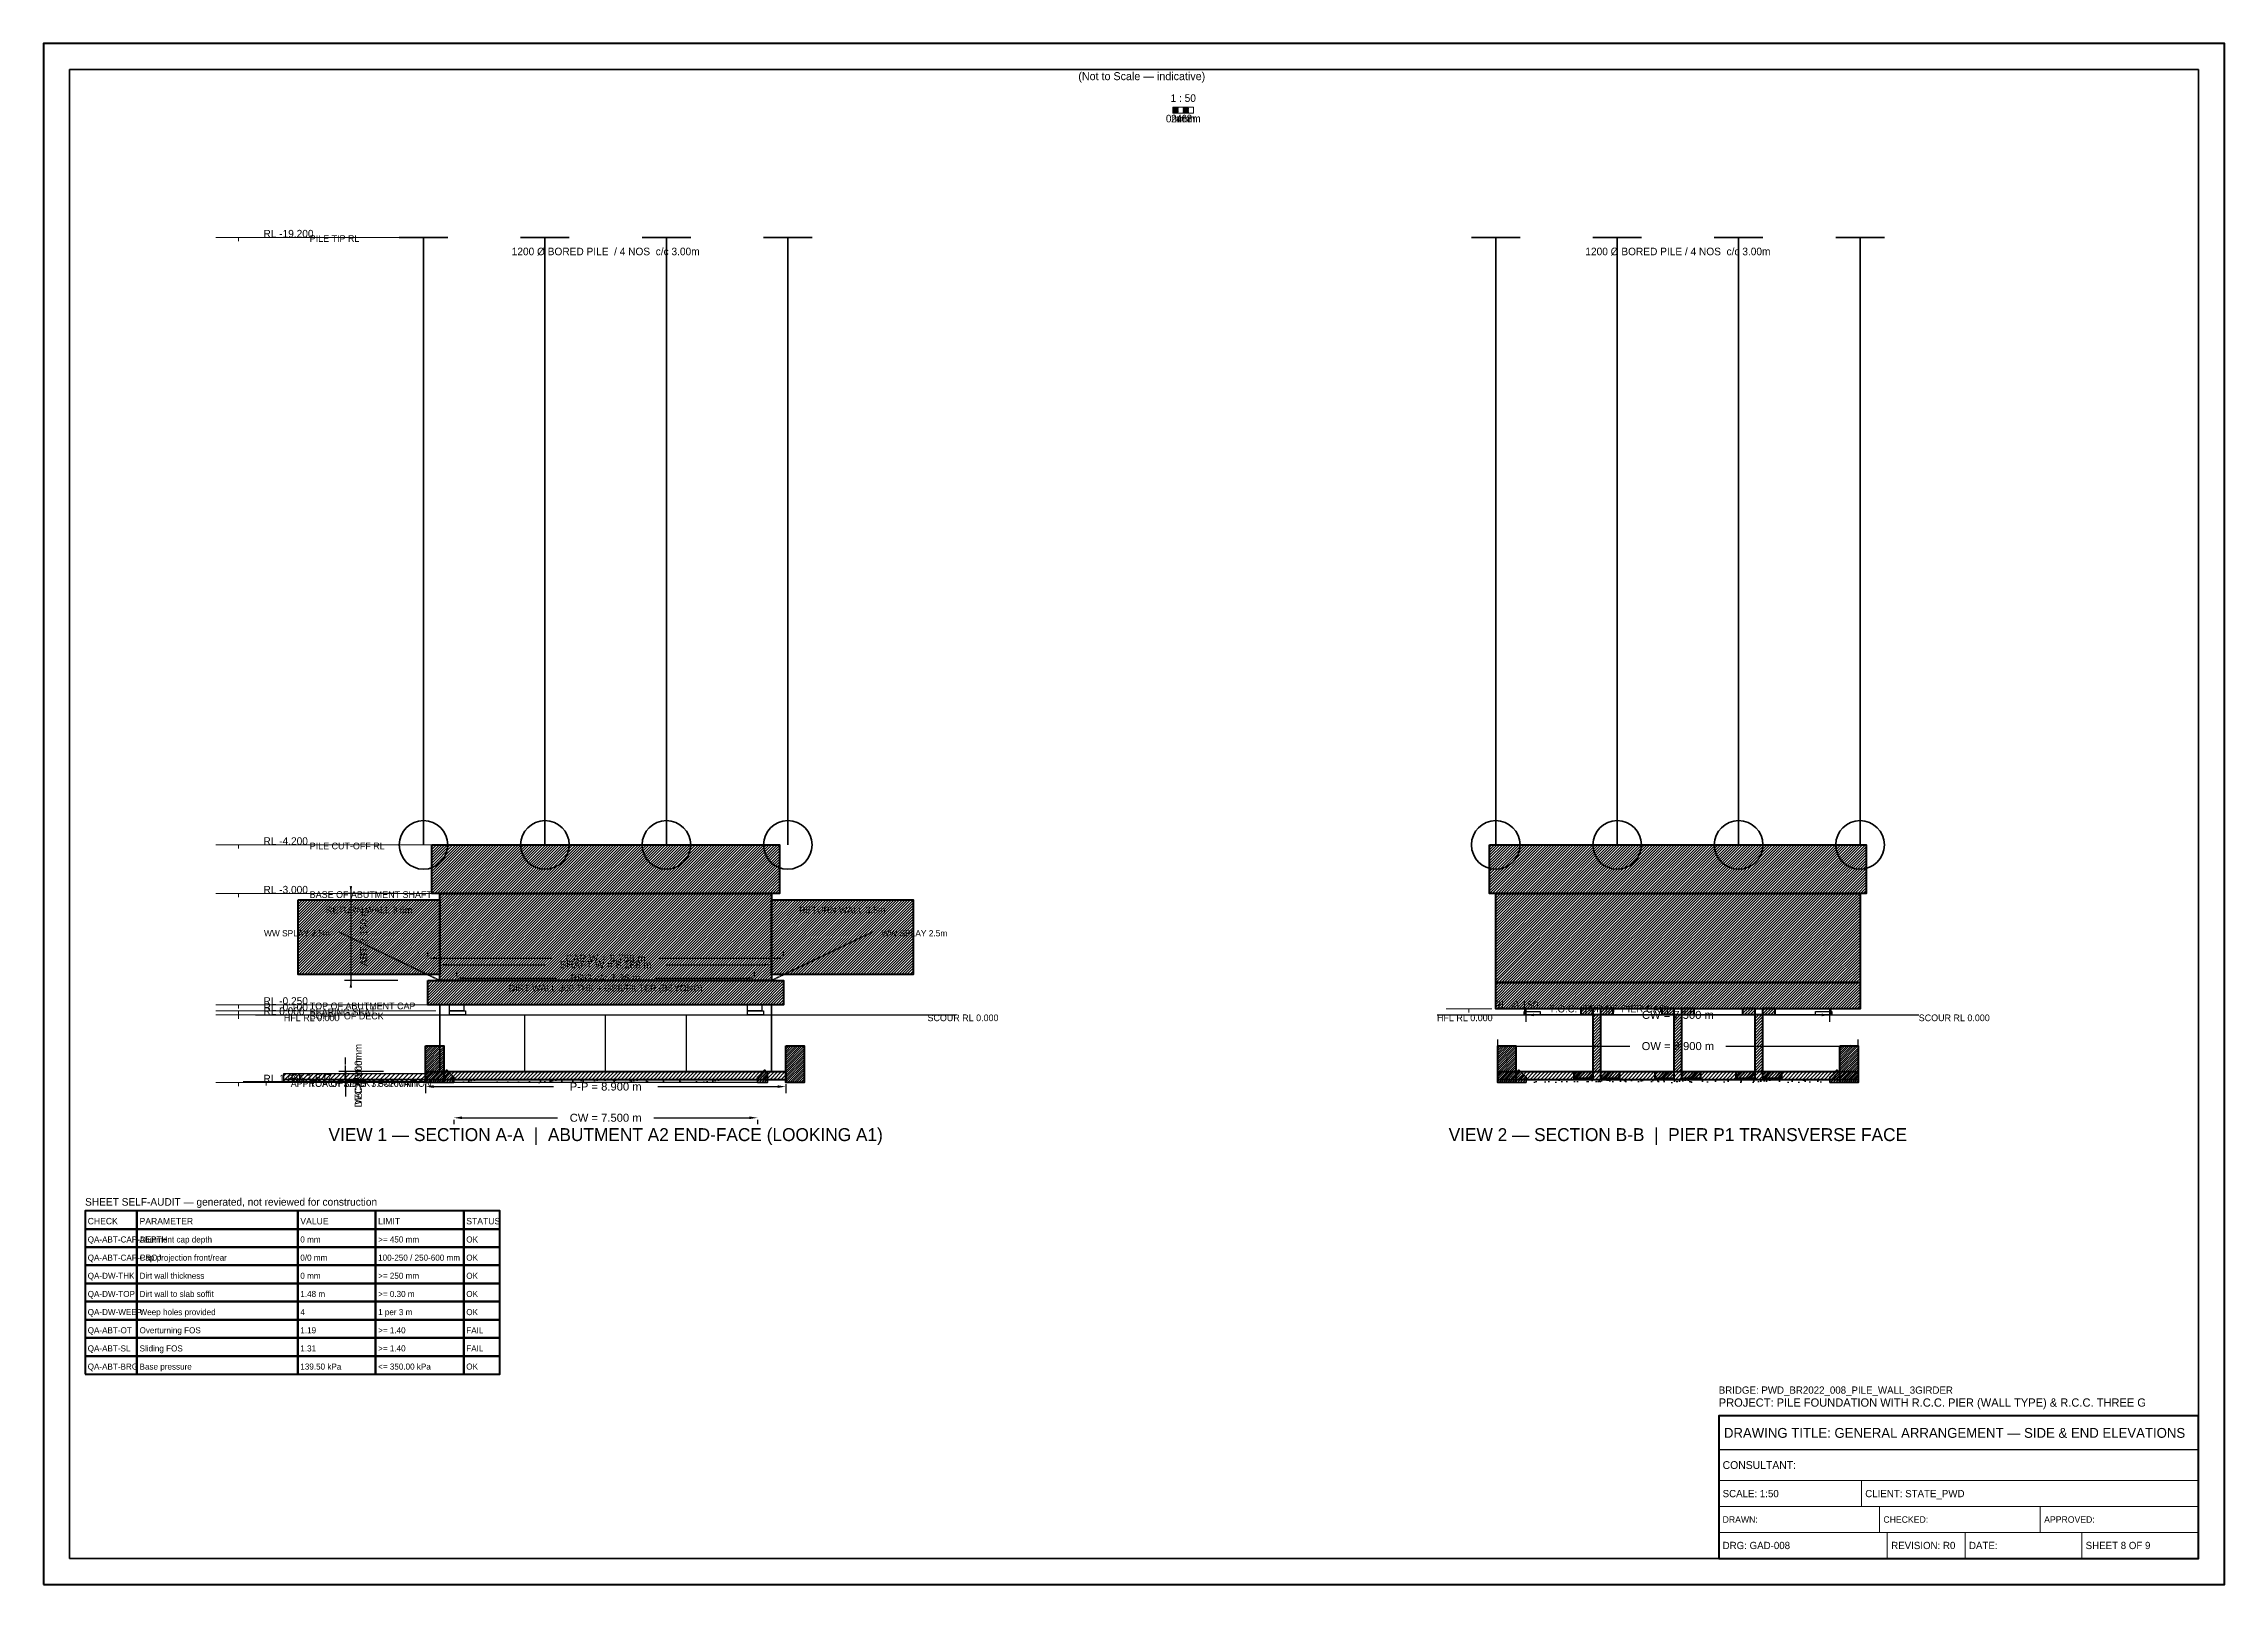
# Model space of a CAD drawing. Header units: metres. Extents: x 0 to 841, y 0 to 594.
import ezdxf
from ezdxf.enums import TextEntityAlignment as Align

# ---------------------------------------------------------------- set-up
doc = ezdxf.new("R2010")
doc.units = ezdxf.units.M
for name, pattern in [('DASHED', [0.5, 0.375, -0.125]), ('DASHED2', [0.25, 0.1875, -0.0625]), ('HIDDEN', [0.25, 0.1875, -0.0625])]:
    doc.linetypes.add(name, pattern=pattern)
for name, color, linetype, lineweight in [('BORDER-INNER', 7, 'Continuous', 35), ('BORDER-OUTER', 7, 'Continuous', 70), ('CIVIL-HFL', 5, 'DASHED', 25), ('CIVIL-ROAD', 7, 'Continuous', 25), ('CIVIL-SCOUR', 1, 'DASHED2', 18), ('DIM-LEVEL', 3, 'Continuous', 18), ('DIM-LINEAR', 3, 'Continuous', 18), ('FOUND-CAP', 2, 'Continuous', 35), ('FOUND-PILE', 4, 'Continuous', 35), ('STRUC-HATCHING', 8, 'Continuous', 18), ('STRUC-HIDDEN', 8, 'HIDDEN', 25), ('SUB-ABUT', 3, 'Continuous', 35), ('SUB-BEARING', 5, 'Continuous', 25), ('SUB-DIRT-WALL', 3, 'Continuous', 35), ('SUB-PIER', 2, 'Continuous', 35), ('SUPER-DECK', 2, 'Continuous', 50), ('SUPER-GIRDER', 1, 'Continuous', 35), ('SUPER-KERB', 7, 'Continuous', 25), ('SUPER-PARAPET', 2, 'Continuous', 35), ('SUPER-WEARING', 8, 'Continuous', 25), ('SYM-SCALE', 7, 'Continuous', 13), ('TEXT-GENERAL', 7, 'Continuous', 18), ('TEXT-HEADER', 7, 'Continuous', 25), ('TEXT-LEVEL', 5, 'Continuous', 18), ('TEXT-SPEC', 7, 'Continuous', 13), ('TEXT-TITLE', 7, 'Continuous', 25), ('TITLEBLK-BOX', 7, 'Continuous', 50), ('TITLEBLK-TEXT', 7, 'Continuous', 18)]:
    doc.layers.add(name, color=color, linetype=linetype, lineweight=lineweight)
doc.styles.add('BRIDGE_STD', font='Arial.ttf')
doc.dimstyles.new('pmb100', dxfattribs={"dimtxt": 2.5, "dimasz": 0.9375, "dimexe": 2.5, "dimexo": 2.5, "dimtad": 0, "dimtih": 1, "dimdec": 0, "dimtxsty": 'BRIDGE_STD', "dimcen": 2.5, "dimazin": 3, "dimtfac": 1, "dimtmove": 0, "dimatfit": 3})

msp = doc.modelspace()

# ---------------------------------------------------------------- hatches: boundary and pattern name
at = {"layer": 'STRUC-HATCHING'}
h = msp.add_hatch(dxfattribs=at)
h.set_pattern_fill('ANSI31', scale=0.234179)
h.paths.add_polyline_path([(149.71, 285.1), (283.79, 285.1), (283.79, 266.37), (149.71, 266.37)])
h = msp.add_hatch(dxfattribs=at)
h.set_pattern_fill('ANSI31', scale=0.234179)
h.paths.add_polyline_path([(557.65, 285.1), (702.85, 285.1), (702.85, 266.37), (557.65, 266.37)])
h = msp.add_hatch(dxfattribs=at)
h.set_pattern_fill('ANSI31', scale=0.234179)
h.paths.add_polyline_path([(98.19, 263.87), (152.83, 263.87), (152.83, 235.15), (98.19, 235.15)])
h = msp.add_hatch(dxfattribs=at)
h.set_pattern_fill('ANSI31', scale=0.234179)
h.paths.add_polyline_path([(152.83, 266.37), (280.67, 266.37), (280.67, 232.8), (152.83, 232.8)])
h = msp.add_hatch(dxfattribs=at)
h.set_pattern_fill('ANSI31', scale=0.234179)
h.paths.add_polyline_path([(280.67, 263.87), (335.31, 263.87), (335.31, 235.15), (280.67, 235.15)])
h = msp.add_hatch(dxfattribs=at)
h.set_pattern_fill('ANSI31', scale=0.234179)
h.paths.add_polyline_path([(560, 266.37), (700.5, 266.37), (700.5, 232.02), (560, 232.02)])
h = msp.add_hatch(dxfattribs=at)
h.set_pattern_fill('ANSI31', scale=0.234179)
h.paths.add_polyline_path([(148.15, 232.8), (285.35, 232.8), (285.35, 223.44), (148.15, 223.44)])
h = msp.add_hatch(dxfattribs=at)
h.set_pattern_fill('ANSI31', scale=0.234179)
h.paths.add_polyline_path([(560, 232.02), (700.5, 232.02), (700.5, 221.88), (560, 221.88)])
h = msp.add_hatch(dxfattribs=at)
h.set_pattern_fill('ANSI31', scale=0.249791)
h.paths.add_polyline_path([(590.28, 197.68), (607.77, 197.68), (607.77, 195.05), (600.59, 195.05), (600.59, 222.16), (605.15, 222.16), (605.15, 219.53), (592.91, 219.53), (592.91, 222.16), (597.46, 222.16), (597.46, 195.05), (590.28, 195.05)])
h = msp.add_hatch(dxfattribs=at)
h.set_pattern_fill('ANSI31', scale=0.249791)
h.paths.add_polyline_path([(621.51, 197.68), (638.99, 197.68), (638.99, 195.05), (631.81, 195.05), (631.81, 222.16), (636.37, 222.16), (636.37, 219.53), (624.13, 219.53), (624.13, 222.16), (628.69, 222.16), (628.69, 195.05), (621.51, 195.05)])
h = msp.add_hatch(dxfattribs=at)
h.set_pattern_fill('ANSI31', scale=0.249791)
h.paths.add_polyline_path([(652.73, 197.68), (670.22, 197.68), (670.22, 195.05), (663.04, 195.05), (663.04, 222.16), (667.59, 222.16), (667.59, 219.53), (655.35, 219.53), (655.35, 222.16), (659.91, 222.16), (659.91, 195.05), (652.73, 195.05)])
h = msp.add_hatch(dxfattribs=at)
h.set_pattern_fill('ANSI31', scale=0.187343)
h.paths.add_polyline_path([(147.28, 207.59), (154.3, 207.59), (154.3, 193.54), (147.28, 193.54)])
h = msp.add_hatch(dxfattribs=at)
h.set_pattern_fill('ANSI31', scale=0.1873434)
h.paths.add_polyline_path([(286.22, 207.59), (293.25, 207.59), (293.25, 193.54), (286.22, 193.54)])
h = msp.add_hatch(dxfattribs=at)
h.set_pattern_fill('ANSI31', scale=0.1873434)
h.paths.add_polyline_path([(560.78, 207.59), (567.8, 207.59), (567.8, 193.54), (560.78, 193.54)])
h = msp.add_hatch(dxfattribs=at)
h.set_pattern_fill('ANSI31', scale=0.1873434)
h.paths.add_polyline_path([(692.7, 207.59), (699.72, 207.59), (699.72, 193.54), (692.7, 193.54)])
h = msp.add_hatch(dxfattribs=at)
h.set_pattern_fill('ANSI31', scale=0.3903)
h.paths.add_polyline_path([(92.64, 196.94), (147.28, 196.94), (147.28, 193.81), (92.64, 193.81)])
h = msp.add_hatch(dxfattribs=at)
h.set_pattern_fill('ANSI31', scale=0.312239)
h.paths.add_polyline_path([(147.28, 197.68), (286.22, 197.68), (286.22, 194.56), (147.28, 194.56)])
h = msp.add_hatch(dxfattribs=at)
h.set_pattern_fill('ANSI31', scale=0.218567)
h.paths.add_polyline_path([(158.21, 193.54), (154.3, 193.54), (154.3, 196.97), (155.47, 198.35), (158.21, 195.6)])
h = msp.add_hatch(dxfattribs=at)
h.set_pattern_fill('ANSI31', scale=0.218567)
h.paths.add_polyline_path([(275.29, 193.54), (279.2, 193.54), (279.2, 196.97), (278.03, 198.35), (275.29, 195.6)])
h = msp.add_hatch(dxfattribs=at)
h.set_pattern_fill('ANSI31', scale=0.312239)
h.paths.add_polyline_path([(560.78, 197.68), (699.72, 197.68), (699.72, 194.56), (560.78, 194.56)])
h = msp.add_hatch(dxfattribs=at)
h.set_pattern_fill('ANSI31', scale=0.2185673)
h.paths.add_polyline_path([(571.71, 193.54), (567.8, 193.54), (567.8, 196.97), (568.97, 198.35), (571.71, 195.6)])
h = msp.add_hatch(dxfattribs=at)
h.set_pattern_fill('ANSI31', scale=0.2185673)
h.paths.add_polyline_path([(688.79, 193.54), (692.7, 193.54), (692.7, 196.97), (691.53, 198.35), (688.79, 195.6)])
at = {"layer": 'SUPER-WEARING'}
h = msp.add_hatch(dxfattribs=at)
h.set_pattern_fill('AR-SAND', scale=0.062448)
h.paths.add_polyline_path([(92.64, 194.83), (147.28, 194.83), (147.28, 193.81), (92.64, 193.81)])
h = msp.add_hatch(dxfattribs=at)
h.set_pattern_fill('AR-SAND', scale=0.0624478)
h.paths.add_polyline_path([(158.21, 194.56), (275.29, 194.56), (275.29, 193.54), (158.21, 193.54)])
h = msp.add_hatch(dxfattribs=at)
h.set_pattern_fill('AR-SAND', scale=0.0624478)
h.paths.add_polyline_path([(571.71, 194.56), (688.79, 194.56), (688.79, 193.54), (571.71, 193.54)])
at = {"layer": 'SYM-SCALE'}
h = msp.add_hatch(dxfattribs=at)
h.set_pattern_fill('SOLID')
h.paths.add_polyline_path([(435.5, 567.15), (437.5, 567.15), (437.5, 569.49), (435.5, 569.49)])
h = msp.add_hatch(dxfattribs=at)
h.set_pattern_fill('SOLID')
h.paths.add_polyline_path([(439.5, 567.15), (441.5, 567.15), (441.5, 569.49), (439.5, 569.49)])

# ---------------------------------------------------------------- linework, layer by layer
at = {"layer": 'BORDER-INNER'}
msp.add_lwpolyline([(10, 10), (831, 10), (831, 584), (10, 584), (10, 10)], dxfattribs=at)
at = {"layer": 'BORDER-OUTER'}
msp.add_lwpolyline([(0, 0), (841, 0), (841, 594), (0, 594), (0, 0)], dxfattribs=at)
at = {"layer": 'CIVIL-HFL', "color": 5, "linetype": 'DASHED'}
for p, q in [((81.71, 219.53), (351.79, 219.53)), ((537.36, 219.53), (723.14, 219.53))]:
    msp.add_line(p, q, dxfattribs=at)
at = {"layer": 'CIVIL-ROAD', "lineweight": 25}
msp.add_lwpolyline([(92.64, 196.94), (147.28, 196.94), (147.28, 193.81), (92.64, 193.81), (92.64, 196.94)], dxfattribs=at)
at = {"layer": 'CIVIL-SCOUR', "color": 1, "linetype": 'DASHED2'}
for p, q in [((81.71, 219.53), (351.79, 219.53)), ((537.36, 219.53), (723.14, 219.53))]:
    msp.add_line(p, q, dxfattribs=at)
at = {"layer": 'DIM-LEVEL'}
for p, q in [((66.39, 519.28), (83.91, 519.28)), ((75.15, 519.28), (75.15, 517.82)), ((66.39, 285.1), (83.91, 285.1)), ((75.15, 285.1), (75.15, 283.64)), ((66.39, 266.37), (83.91, 266.37)), ((75.15, 266.37), (75.15, 264.91)), ((66.39, 223.44), (83.91, 223.44)), ((66.39, 221.1), (83.91, 221.1)), ((66.39, 219.53), (83.91, 219.53)), ((75.15, 223.44), (75.15, 221.98)), ((75.15, 221.1), (75.15, 219.64)), ((75.15, 219.53), (75.15, 218.07)), ((540.93, 221.88), (558.45, 221.88)), ((549.69, 221.88), (549.69, 220.42)), ((66.39, 193.54), (83.91, 193.54)), ((75.15, 193.54), (75.15, 192.08)), ((77.01, 193.81), (94.52, 193.81)), ((85.77, 193.81), (85.77, 192.35))]:
    msp.add_line(p, q, dxfattribs=at)
at = {"layer": 'DIM-LEVEL', "color": 5}
for p, q in [((75.15, 519.28), (151.27, 519.28)), ((75.15, 285.1), (151.27, 285.1)), ((75.15, 266.37), (151.27, 266.37)), ((75.15, 223.44), (151.27, 223.44)), ((75.15, 221.1), (151.27, 221.1)), ((75.15, 219.53), (151.27, 219.53)), ((75.15, 193.54), (151.27, 193.54))]:
    msp.add_line(p, q, dxfattribs=at)
at = {"layer": 'FOUND-CAP', "lineweight": 40}
for points in [[(149.71, 285.1), (283.79, 285.1), (283.79, 266.37), (149.71, 266.37), (149.71, 285.1)], [(557.65, 285.1), (702.85, 285.1), (702.85, 266.37), (557.65, 266.37), (557.65, 285.1)]]:
    msp.add_lwpolyline(points, dxfattribs=at)
at = {"layer": 'FOUND-PILE', "color": 4, "lineweight": 35}
for p, q in [((137.13, 519.28), (155.86, 519.28)), ((146.5, 285.1), (146.5, 519.28)), ((183.96, 519.28), (202.7, 519.28)), ((193.33, 285.1), (193.33, 519.28)), ((230.8, 519.28), (249.54, 519.28)), ((240.17, 285.1), (240.17, 519.28)), ((277.64, 519.28), (296.37, 519.28)), ((287, 285.1), (287, 519.28)), ((550.63, 519.28), (569.36, 519.28)), ((560, 285.1), (560, 519.28)), ((597.46, 519.28), (616.2, 519.28)), ((606.83, 285.1), (606.83, 519.28)), ((644.3, 519.28), (663.04, 519.28)), ((653.67, 285.1), (653.67, 519.28)), ((691.14, 519.28), (709.87, 519.28)), ((700.5, 285.1), (700.5, 519.28))]:
    msp.add_line(p, q, dxfattribs=at)
at = {"layer": 'FOUND-PILE', "color": 4}
for centre in [(146.5, 285.1), (193.33, 285.1), (240.17, 285.1), (287, 285.1), (560, 285.1), (606.83, 285.1), (653.67, 285.1), (700.5, 285.1)]:
    msp.add_circle(centre, 9.37, dxfattribs=at)
at = {"layer": 'STRUC-HIDDEN', "color": 8, "linetype": 'HIDDEN'}
for p, q in [((169.91, 219.53), (263.59, 219.53)), ((185.53, 197.68), (185.53, 219.53)), ((216.75, 197.68), (216.75, 219.53)), ((247.97, 197.68), (247.97, 219.53))]:
    msp.add_line(p, q, dxfattribs=at)
at = {"layer": 'SUB-ABUT', "color": 3, "linetype": 'DASHED'}
for p, q in [((152.83, 232.8), (113.8, 251.54)), ((280.67, 232.8), (319.7, 251.54))]:
    msp.add_line(p, q, dxfattribs=at)
at = {"layer": 'SUB-ABUT', "lineweight": 40}
for points in [[(98.19, 263.87), (152.83, 263.87), (152.83, 235.15), (98.19, 235.15), (98.19, 263.87)], [(280.67, 263.87), (335.31, 263.87), (335.31, 235.15), (280.67, 235.15), (280.67, 263.87)]]:
    msp.add_lwpolyline(points, dxfattribs=at)
at = {"layer": 'SUB-ABUT', "lineweight": 50}
for points in [[(152.83, 266.37), (280.67, 266.37), (280.67, 232.8), (152.83, 232.8), (152.83, 266.37)], [(148.15, 232.8), (285.35, 232.8), (285.35, 223.44), (148.15, 223.44), (148.15, 232.8)]]:
    msp.add_lwpolyline(points, dxfattribs=at)
at = {"layer": 'SUB-ABUT', "lineweight": 30}
for points in [[(156.49, 223.44), (162.11, 223.44), (162.11, 221.1), (156.49, 221.1), (156.49, 223.44)], [(271.39, 223.44), (277.01, 223.44), (277.01, 221.1), (271.39, 221.1), (271.39, 223.44)]]:
    msp.add_lwpolyline(points, dxfattribs=at)
at = {"layer": 'SUB-BEARING', "lineweight": 30}
for points in [[(156.49, 221.1), (162.73, 221.1), (162.73, 219.53), (156.49, 219.53), (156.49, 221.1)], [(271.39, 221.1), (277.64, 221.1), (277.64, 219.53), (271.39, 219.53), (271.39, 221.1)], [(570.92, 220.82), (577.17, 220.82), (577.17, 219.53), (570.92, 219.53), (570.92, 220.82)], [(683.33, 220.82), (689.58, 220.82), (689.58, 219.53), (683.33, 219.53), (683.33, 220.82)]]:
    msp.add_lwpolyline(points, dxfattribs=at)
at = {"layer": 'SUB-DIRT-WALL', "lineweight": 35}
msp.add_lwpolyline([(152.83, 197.68), (280.67, 197.68), (280.67, 223.44), (152.83, 223.44), (152.83, 197.68)], dxfattribs=at)
at = {"layer": 'SUB-PIER', "lineweight": 50}
for points in [[(560, 266.37), (700.5, 266.37), (700.5, 232.02), (560, 232.02), (560, 266.37)], [(560, 232.02), (700.5, 232.02), (700.5, 221.88), (560, 221.88), (560, 232.02)]]:
    msp.add_lwpolyline(points, dxfattribs=at)
at = {"layer": 'SUB-PIER', "lineweight": 30}
msp.add_lwpolyline([(571.24, 221.88), (689.26, 221.88), (689.26, 219.53), (571.24, 219.53), (571.24, 221.88)], dxfattribs=at)
at = {"layer": 'SUPER-DECK', "lineweight": 50}
for points in [[(147.28, 197.68), (286.22, 197.68), (286.22, 194.56), (147.28, 194.56), (147.28, 197.68)], [(560.78, 197.68), (699.72, 197.68), (699.72, 194.56), (560.78, 194.56), (560.78, 197.68)]]:
    msp.add_lwpolyline(points, dxfattribs=at)
at = {"layer": 'SUPER-GIRDER', "lineweight": 40}
for points in [[(590.28, 197.68), (607.77, 197.68), (607.77, 195.05), (600.59, 195.05), (600.59, 222.16), (605.15, 222.16), (605.15, 219.53), (592.91, 219.53), (592.91, 222.16), (597.46, 222.16), (597.46, 195.05), (590.28, 195.05), (590.28, 197.68)], [(621.51, 197.68), (638.99, 197.68), (638.99, 195.05), (631.81, 195.05), (631.81, 222.16), (636.37, 222.16), (636.37, 219.53), (624.13, 219.53), (624.13, 222.16), (628.69, 222.16), (628.69, 195.05), (621.51, 195.05), (621.51, 197.68)], [(652.73, 197.68), (670.22, 197.68), (670.22, 195.05), (663.04, 195.05), (663.04, 222.16), (667.59, 222.16), (667.59, 219.53), (655.35, 219.53), (655.35, 222.16), (659.91, 222.16), (659.91, 195.05), (652.73, 195.05), (652.73, 197.68)]]:
    msp.add_lwpolyline(points, dxfattribs=at)
at = {"layer": 'SUPER-KERB', "lineweight": 35}
for points in [[(158.21, 193.54), (154.3, 193.54), (154.3, 196.97), (155.47, 198.35), (158.21, 195.6), (158.21, 193.54)], [(275.29, 193.54), (279.2, 193.54), (279.2, 196.97), (278.03, 198.35), (275.29, 195.6), (275.29, 193.54)], [(571.71, 193.54), (567.8, 193.54), (567.8, 196.97), (568.97, 198.35), (571.71, 195.6), (571.71, 193.54)], [(688.79, 193.54), (692.7, 193.54), (692.7, 196.97), (691.53, 198.35), (688.79, 195.6), (688.79, 193.54)]]:
    msp.add_lwpolyline(points, dxfattribs=at)
at = {"layer": 'SUPER-PARAPET', "lineweight": 40}
for points in [[(147.28, 207.59), (154.3, 207.59), (154.3, 193.54), (147.28, 193.54), (147.28, 207.59)], [(286.22, 207.59), (293.25, 207.59), (293.25, 193.54), (286.22, 193.54), (286.22, 207.59)], [(560.78, 207.59), (567.8, 207.59), (567.8, 193.54), (560.78, 193.54), (560.78, 207.59)], [(692.7, 207.59), (699.72, 207.59), (699.72, 193.54), (692.7, 193.54), (692.7, 207.59)]]:
    msp.add_lwpolyline(points, dxfattribs=at)
at = {"layer": 'SUPER-WEARING'}
for points in [[(92.64, 194.83), (147.28, 194.83), (147.28, 193.81), (92.64, 193.81), (92.64, 194.83)], [(158.21, 194.56), (275.29, 194.56), (275.29, 193.54), (158.21, 193.54), (158.21, 194.56)]]:
    msp.add_lwpolyline(points, dxfattribs=at)
at = {"layer": 'SYM-SCALE'}
msp.add_lwpolyline([(435.5, 567.15), (443.5, 567.15), (443.5, 569.49), (435.5, 569.49), (435.5, 567.15)], dxfattribs=at)
at = {"layer": 'TITLEBLK-BOX'}
for points in [[(16, 137), (36, 137), (36, 144), (16, 144), (16, 137)], [(36, 137), (98, 137), (98, 144), (36, 144), (36, 137)], [(98, 137), (128, 137), (128, 144), (98, 144), (98, 137)], [(128, 137), (162, 137), (162, 144), (128, 144), (128, 137)], [(162, 137), (176, 137), (176, 144), (162, 144), (162, 137)], [(16, 130), (36, 130), (36, 137), (16, 137), (16, 130)], [(36, 130), (98, 130), (98, 137), (36, 137), (36, 130)], [(98, 130), (128, 130), (128, 137), (98, 137), (98, 130)], [(128, 130), (162, 130), (162, 137), (128, 137), (128, 130)], [(162, 130), (176, 130), (176, 137), (162, 137), (162, 130)], [(16, 123), (36, 123), (36, 130), (16, 130), (16, 123)], [(36, 123), (98, 123), (98, 130), (36, 130), (36, 123)], [(98, 123), (128, 123), (128, 130), (98, 130), (98, 123)], [(128, 123), (162, 123), (162, 130), (128, 130), (128, 123)], [(162, 123), (176, 123), (176, 130), (162, 130), (162, 123)], [(16, 116), (36, 116), (36, 123), (16, 123), (16, 116)], [(36, 116), (98, 116), (98, 123), (36, 123), (36, 116)], [(98, 116), (128, 116), (128, 123), (98, 123), (98, 116)], [(128, 116), (162, 116), (162, 123), (128, 123), (128, 116)], [(162, 116), (176, 116), (176, 123), (162, 123), (162, 116)], [(16, 109), (36, 109), (36, 116), (16, 116), (16, 109)], [(36, 109), (98, 109), (98, 116), (36, 116), (36, 109)], [(98, 109), (128, 109), (128, 116), (98, 116), (98, 109)], [(128, 109), (162, 109), (162, 116), (128, 116), (128, 109)], [(162, 109), (176, 109), (176, 116), (162, 116), (162, 109)], [(16, 102), (36, 102), (36, 109), (16, 109), (16, 102)], [(16, 95), (36, 95), (36, 102), (16, 102), (16, 95)], [(36, 102), (98, 102), (98, 109), (36, 109), (36, 102)], [(36, 95), (98, 95), (98, 102), (36, 102), (36, 95)], [(98, 102), (128, 102), (128, 109), (98, 109), (98, 102)], [(98, 95), (128, 95), (128, 102), (98, 102), (98, 95)], [(128, 102), (162, 102), (162, 109), (128, 109), (128, 102)], [(128, 95), (162, 95), (162, 102), (128, 102), (128, 95)], [(162, 102), (176, 102), (176, 109), (162, 109), (162, 102)], [(162, 95), (176, 95), (176, 102), (162, 102), (162, 95)], [(16, 88), (36, 88), (36, 95), (16, 95), (16, 88)], [(36, 88), (98, 88), (98, 95), (36, 95), (36, 88)], [(98, 88), (128, 88), (128, 95), (98, 95), (98, 88)], [(128, 88), (162, 88), (162, 95), (128, 95), (128, 88)], [(162, 88), (176, 88), (176, 95), (162, 95), (162, 88)], [(16, 81), (36, 81), (36, 88), (16, 88), (16, 81)], [(36, 81), (98, 81), (98, 88), (36, 88), (36, 81)], [(98, 81), (128, 81), (128, 88), (98, 88), (98, 81)], [(128, 81), (162, 81), (162, 88), (128, 88), (128, 81)], [(162, 81), (176, 81), (176, 88), (162, 88), (162, 81)]]:
    msp.add_lwpolyline(points, dxfattribs=at)
at = {"layer": 'TITLEBLK-BOX', "lineweight": 50}
msp.add_lwpolyline([(646, 10), (831, 10), (831, 65), (646, 65), (646, 10)], dxfattribs=at)
at = {"layer": 'TITLEBLK-BOX', "lineweight": 30}
msp.add_lwpolyline([(646, 52), (831, 52), (831, 65), (646, 65), (646, 52)], dxfattribs=at)
at = {"layer": 'TITLEBLK-BOX', "lineweight": 18}
for points in [[(646, 40), (831, 40), (831, 52), (646, 52), (646, 40)], [(646, 30), (701, 30), (701, 40), (646, 40), (646, 30)], [(701, 30), (831, 30), (831, 40), (701, 40), (701, 30)], [(646, 20), (708, 20), (708, 30), (646, 30), (646, 20)], [(708, 20), (770, 20), (770, 30), (708, 30), (708, 20)], [(770, 20), (831, 20), (831, 30), (770, 30), (770, 20)], [(646, 10), (711, 10), (711, 20), (646, 20), (646, 10)], [(711, 10), (741, 10), (741, 20), (711, 20), (711, 10)], [(741, 10), (786, 10), (786, 20), (741, 20), (741, 10)], [(786, 10), (831, 10), (831, 20), (786, 20), (786, 10)]]:
    msp.add_lwpolyline(points, dxfattribs=at)

# ---------------------------------------------------------------- texts
at = {"layer": 'CIVIL-HFL', "color": 5}
for p in [(92.64, 217.13), (537.36, 217.13)]:
    msp.add_text('HFL RL 0.000', height=2.576, dxfattribs=at).set_placement(p)
at = {"layer": 'CIVIL-SCOUR', "color": 1}
for p in [(340.86, 217.13), (723.14, 217.13)]:
    msp.add_text('SCOUR RL 0.000', height=2.576, dxfattribs=at).set_placement(p)
at = {"layer": 'TEXT-GENERAL'}
for s, height, p in [('1 : 50', 2.919, (439.5, 571.53)), ('0m', 2.919, (435.5, 563.65)), ('2m', 2.919, (437.5, 563.65)), ('4m', 2.919, (439.5, 563.65)), ('6m', 2.919, (441.5, 563.65)), ('8m', 2.919, (443.5, 563.65)), ('1200 Ø BORED PILE  / 4 NOS  c/c 3.00m', 2.9194, (216.75, 512.41)), ('1200 Ø BORED PILE / 4 NOS  c/c 3.00m', 2.9194, (630.25, 512.41)), ('APPROACH SLAB  3.5×200mm', 2.576, (119.96, 191.78))]:
    msp.add_text(s, height=height, dxfattribs=at).set_placement(p, align=Align.CENTER)
at = {"layer": 'TEXT-GENERAL', "color": 3}
for p in [(125.51, 258.72), (307.99, 258.72)]:
    msp.add_text('RETURN WALL 3.5m', height=2.576, dxfattribs=at).set_placement(p, align=Align.CENTER)
at = {"layer": 'TEXT-HEADER'}
for s, height, p in [('T.O.C. (TOP OF PIER CAP)', 2.7477, (580.6, 220.5)), ('SHEET SELF-AUDIT — generated, not reviewed for construction', 2.9194, (16, 146)), ('CHECK', 2.482, (17, 138.8)), ('PARAMETER', 2.482, (37, 138.8)), ('VALUE', 2.482, (99, 138.8)), ('LIMIT', 2.482, (129, 138.8)), ('STATUS', 2.482, (163, 138.8))]:
    msp.add_text(s, height=height, dxfattribs=at).set_placement(p)
for s, p in [('VIEW 1 — SECTION A-A  |  ABUTMENT A2 END-FACE (LOOKING A1)', (216.75, 170.9)), ('VIEW 2 — SECTION B-B  |  PIER P1 TRANSVERSE FACE', (630.25, 170.9))]:
    msp.add_text(s, height=4.9802, dxfattribs=at).set_placement(p, align=Align.CENTER)
at = {"layer": 'TEXT-LEVEL'}
for s, height, p in [('RL -19.200', 2.919, (84.78, 519.28)), ('PILE TIP RL', 2.576, (102.63, 517.57)), ('RL -4.200', 2.919, (84.78, 285.1)), ('PILE CUT-OFF RL', 2.576, (102.63, 283.39)), ('RL -3.000', 2.919, (84.78, 266.37)), ('BASE OF ABUTMENT SHAFT', 2.576, (102.63, 264.65)), ('RL -0.250', 2.919, (84.78, 223.44)), ('RL -0.100', 2.919, (84.78, 221.1)), ('RL 0.000', 2.919, (84.78, 219.53)), ('TOP OF ABUTMENT CAP', 2.576, (102.63, 221.72)), ('SOFFIT OF DECK', 2.576, (102.63, 217.82)), ('BEARING SEAT', 2.576, (102.63, 219.38)), ('RL -0.150', 2.919, (559.33, 221.88)), ('RL 1.665', 2.919, (84.78, 193.54)), ('RL 1.647', 2.919, (95.4, 193.81)), ('TOP OF DECK / FORMATION', 2.576, (102.63, 191.82))]:
    msp.add_text(s, height=height, dxfattribs=at).set_placement(p)
at = {"layer": 'TEXT-SPEC', "color": 8}
msp.add_text('(Not to Scale — indicative)', height=3.0912, dxfattribs=at).set_placement((423.5, 579.91), align=Align.CENTER)
at = {"layer": 'TEXT-SPEC', "color": 3}
msp.add_text('WW SPLAY 2.5m', height=2.4042, dxfattribs=at).set_placement((110.37, 249.82), align=Align.RIGHT)
for s, height, p in [('WW SPLAY 2.5m', 2.4042, (323.13, 249.82)), ('QA-ABT-CAP-DEPTH', 2.3355, (17, 131.8)), ('QA-ABT-CAP-PROJ', 2.3355, (17, 124.8)), ('Abutment cap depth', 2.3355, (37, 131.8)), ('Cap projection front/rear', 2.3355, (37, 124.8)), ('0 mm', 2.336, (99, 131.8)), ('0/0 mm', 2.336, (99, 124.8)), ('>= 450 mm', 2.336, (129, 131.8)), ('100-250 / 250-600 mm', 2.3355, (129, 124.8)), ('OK', 2.336, (163, 131.8)), ('OK', 2.336, (163, 124.8)), ('QA-DW-THK', 2.336, (17, 117.8)), ('Dirt wall thickness', 2.3355, (37, 117.8)), ('0 mm', 2.336, (99, 117.8)), ('>= 250 mm', 2.336, (129, 117.8)), ('OK', 2.336, (163, 117.8)), ('QA-DW-TOP', 2.336, (17, 110.8)), ('Dirt wall to slab soffit', 2.3355, (37, 110.8)), ('1.48 m', 2.336, (99, 110.8)), ('>= 0.30 m', 2.336, (129, 110.8)), ('OK', 2.336, (163, 110.8)), ('QA-DW-WEEP', 2.336, (17, 103.8)), ('Weep holes provided', 2.3355, (37, 103.8)), ('4', 2.34, (99, 103.8)), ('1 per 3 m', 2.336, (129, 103.8)), ('OK', 2.336, (163, 103.8)), ('QA-ABT-BRG', 2.336, (17, 82.8)), ('Base pressure', 2.3355, (37, 82.8)), ('139.50 kPa', 2.336, (99, 82.8)), ('<= 350.00 kPa', 2.3355, (129, 82.8)), ('OK', 2.336, (163, 82.8))]:
    msp.add_text(s, height=height, dxfattribs=at).set_placement(p)
msp.add_text('DIRT WALL 300 THK + GSB/FILTER (BEYOND)', height=2.576, dxfattribs=at).set_placement((216.75, 228.59), align=Align.CENTER)
at = {"layer": 'TEXT-SPEC', "color": 1}
for s, height, p in [('QA-ABT-OT', 2.336, (17, 96.8)), ('Overturning FOS', 2.3355, (37, 96.8)), ('1.19', 2.336, (99, 96.8)), ('>= 1.40', 2.336, (129, 96.8)), ('FAIL', 2.336, (163, 96.8)), ('QA-ABT-SL', 2.336, (17, 89.8)), ('Sliding FOS', 2.3355, (37, 89.8)), ('1.31', 2.336, (99, 89.8)), ('>= 1.40', 2.336, (129, 89.8)), ('FAIL', 2.336, (163, 89.8))]:
    msp.add_text(s, height=height, dxfattribs=at).set_placement(p)
at = {"layer": 'TEXT-TITLE'}
for s, height, p in [('PROJECT: PILE FOUNDATION WITH R.C.C. PIER (WALL TYPE) & R.C.C. THREE G', 3.2, (646, 68.5)), ('DRAWING TITLE: GENERAL ARRANGEMENT — SIDE & END ELEVATIONS', 3.8, (648, 56.5))]:
    msp.add_text(s, height=height, dxfattribs=at).set_placement(p)
at = {"layer": 'TITLEBLK-TEXT'}
for s, height, p in [('BRIDGE: PWD_BR2022_008_PILE_WALL_3GIRDER', 2.8, (646, 73.5)), ('CONSULTANT: ', 3, (647.5, 44.5)), ('SCALE: 1:50', 2.8, (647.5, 33.6)), ('CLIENT: STATE_PWD', 2.8, (702.5, 33.6)), ('DRAWN: ', 2.5, (647.5, 23.75)), ('CHECKED: ', 2.5, (709.5, 23.75)), ('APPROVED: ', 2.5, (771.5, 23.75)), ('DRG: GAD-008', 2.8, (647.5, 13.6)), ('REVISION: R0', 2.8, (712.5, 13.6)), ('DATE: ', 2.8, (742.5, 13.6)), ('SHEET 8 OF 9', 2.8, (787.5, 13.6))]:
    msp.add_text(s, height=height, dxfattribs=at).set_placement(p)

# ---------------------------------------------------------------- dimensions: what is measured, and where the dimension line sits
at = {"layer": 'DIM-LINEAR'}
for base, p1, p2, text in [((118.49, 266.37), (139.1, 266.37), (139.1, 232.8), 'ABT 2.150 m'), ((116.37, 197.68), (133.54, 197.68), (133.54, 194.56), 'DECK 200mm'), ((116.37, 194.56), (133.54, 194.56), (133.54, 193.54), 'WC 65mm')]:
    msp.add_linear_dim(base=base, p1=p1, p2=p2, angle=90, text=text, dimstyle='pmb100', override={"dimtxt": 2.747703, "dimasz": 2.747703, "dimgap": 1.099081, "dimclrt": 3}, dxfattribs=at).render()
for base, p1, p2, text, override in [((148.15, 241.39), (148.15, 239.67), (285.35, 239.67), 'CAP W = 8.788 m', {"dimtxt": 2.747703, "dimasz": 2.747703, "dimgap": 1.099081, "dimclrt": 3}), ((152.83, 238.89), (152.83, 259.5), (280.67, 259.5), 'SHAFT W = 8.188 m', {"dimtxt": 2.747703, "dimasz": 2.747703, "dimgap": 1.099081, "dimclrt": 3}), ((159.3, 233.74), (159.3, 232.02), (274.2, 232.02), 'BRG c/c 7.36 m', {"dimtxt": 2.747703, "dimasz": 2.747703, "dimgap": 1.099081, "dimclrt": 3}), ((571.71, 219.53), (571.71, 214.38), (688.79, 214.38), 'CW = 7.500 m', {"dimtxt": 3.091166, "dimasz": 3.091166, "dimgap": 1.236466, "dimclrt": 3}), ((560.78, 207.51), (560.78, 202.36), (699.72, 202.36), 'OW = 8.900 m', {"dimtxt": 3.091166, "dimasz": 3.091166, "dimgap": 1.236466, "dimclrt": 3}), ((147.28, 191.9), (147.28, 195.34), (286.22, 195.34), 'P-P = 8.900 m', {"dimtxt": 3.091166, "dimasz": 3.091166, "dimgap": 1.236466, "dimclrt": 3}), ((158.21, 179.88), (158.21, 181.6), (275.29, 181.6), 'CW = 7.500 m', {"dimtxt": 3.091166, "dimasz": 3.091166, "dimgap": 1.236466, "dimclrt": 3})]:
    msp.add_linear_dim(base=base, p1=p1, p2=p2, text=text, dimstyle='pmb100', override=override, dxfattribs=at).render()

doc.saveas('drawing.dxf')
